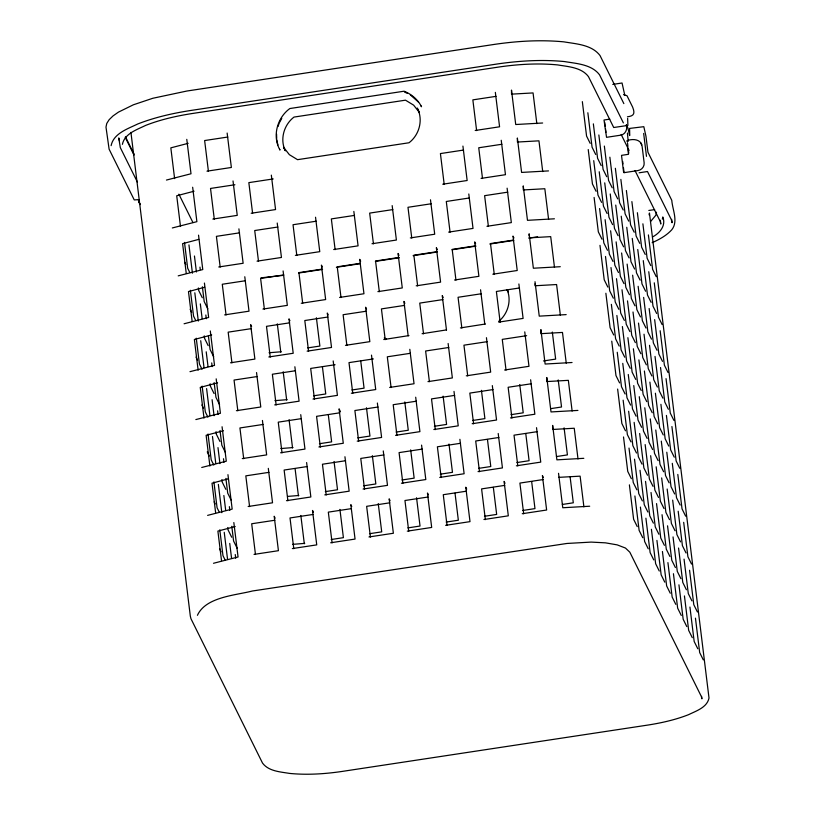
<?xml version="1.0" encoding="UTF-8"?>
<svg xmlns="http://www.w3.org/2000/svg" width="815" height="815" viewBox="0 0 815 815"><rect width="100%" height="100%" fill="white"/><g stroke="black" fill="none" stroke-linecap="round" stroke-linejoin="round"><path stroke-width="1.22" d="M111.125 145.641C113.57 133.375 127.772 128.862 137.684 124.002C154.381 117.462 171.955 113.448 189.64 110.646L497.527 63.947C519.675 60.748 542.189 59.403 564.5 61.563C576.551 63.611 591.537 64.283 599.555 74.827L623.383 122.892M122.403 144.357C124.542 133.609 136.991 129.646 145.681 125.388C160.412 119.622 175.908 116.097 191.505 113.631L498.668 67.044C518.177 64.222 538.012 63.01 557.664 64.915C568.259 66.718 581.452 67.299 588.461 76.62L613.715 127.507L627.896 125.429L627.642 118.358M197.424 615.315C205.777 596.947 235.117 595.429 252.385 591.007L566.934 543.462L591.14 542.097L605.453 542.841L617.159 544.868L625.462 548.047L629.832 552.203L701.328 696.458L701.909 698.842L701.613 696.387M649.076 214.824L649.453 213.021L709.009 698.027C707.135 707.461 696.204 710.935 688.583 714.663C675.584 719.767 661.892 722.854 648.129 725.024L341.597 771.51C324.401 774.016 306.909 775.106 289.58 773.415C280.268 771.836 268.644 771.316 262.522 763.085L190.954 618.697L190.323 616.12L130.93 132.376M656.503 212.216L655.871 215.201L650.716 221.395M662.351 219.092L662.799 216.963C666.252 225.592 659.824 233.059 652.652 236.9M278.058 126.498L279.117 123.31M279.647 122.311L281.776 118.338M627.428 133.049L628.192 141.382M498.8 321.273C507.898 313.918 511.82 300.419 507.022 289.58M652.143 242.676C659.325 239.518 666.405 235.627 671.764 229.799C678.498 221.385 672.477 209.822 671.784 200.337L647.956 152.242L645.959 136.237L643.819 126.682L629.587 128.424L629.73 135.565M166.443 180.054L191.005 173.768L186.778 139.345M172.332 227.956L196.884 221.67L192.656 187.246M178.21 275.857L202.772 269.571L198.544 235.148M184.088 323.769L208.65 317.473L204.422 283.049M189.976 371.671L214.528 365.385L210.301 330.951M195.855 419.572L220.417 413.287L216.189 378.853M201.733 467.474L226.295 461.188L222.067 426.754M207.621 515.375L232.173 509.09L227.945 474.656M213.499 563.277L238.062 556.991L233.834 522.558M188.153 143.328L170.834 147.861L174.614 178.607M194.031 191.23L176.712 195.773L180.492 226.509M198.758 239.376L182.601 243.675L186.228 273.178M204.636 287.277L188.479 291.576L192.106 321.079M211.676 334.934L194.367 339.478L198.137 370.214M217.564 382.846L200.246 387.38L204.015 418.115M223.442 430.748L206.124 435.281L209.903 466.017M228.169 478.894L212.012 483.183L215.629 512.696M235.209 526.551L217.89 531.085L221.517 560.598M627.438 116.8C633.398 116.005 635.486 114.192 632.634 107.101L626.98 95.701L623.506 94.611M227.803 137.032L204.636 140.547L208.416 171.282M496.019 96.353L472.853 99.868L476.622 130.604M612.768 84.403L622.049 82.998L624.83 95.457M206.99 171.17L231.368 167.472L227.141 133.049M475.196 130.492L499.575 126.794L495.347 92.37M609.814 119.133L604.007 120.019L606.554 137.328L620.49 135.209C625.258 134.638 627.825 129.279 626.317 124.929M234.903 184.75L210.525 188.448L214.294 219.184M273.219 178.933L248.84 182.631L252.609 213.377M463.582 150.062L440.416 153.577L444.195 184.322M501.897 144.255L478.731 147.77L482.511 178.505M139.202 199.594L134.251 199.93L109.108 149.186L105.991 127.099L106.755 123.473L109.118 119.724L113.04 115.913L118.46 112.113L133.365 104.799L152.833 98.269L186.849 91.035L494.929 44.316C517.729 41.025 540.916 39.64 563.888 41.86C576.307 43.979 591.741 44.662 600.013 55.522L623.852 103.607M212.868 219.072L237.246 215.374L233.019 180.95M251.183 213.265L275.562 209.567L271.334 175.133M442.759 184.21L467.148 180.512L462.92 146.079M481.074 178.393L505.463 174.695L501.235 140.272M627.652 147.566L628.487 154.3L621.519 155.359L623.506 171.517L624.066 172.658L638.002 170.549C641.66 170.06 644.634 166.474 644.135 162.755L642.149 146.588C641.436 139.039 632.379 138.387 626.827 140.822L627.397 141.963M239.569 232.835L216.403 236.35L220.182 267.086M277.884 227.018L254.718 230.533L258.498 261.279M316.2 221.211L293.033 224.726L296.813 255.462M354.515 215.405L331.348 218.909L335.128 249.655M392.83 209.587L369.664 213.102L373.443 243.848M431.145 203.781L407.979 207.295L411.758 238.031M469.46 197.964L446.294 201.478L450.074 232.224M507.776 192.157L484.619 195.671L488.389 226.407M639.123 172.8L647.487 171.527L671.305 219.592L672.08 222.739L671.662 219.378M218.746 266.974L243.135 263.276L238.907 228.852M257.061 261.167L281.45 257.469L277.222 223.035M295.376 255.36L319.765 251.662L315.537 217.228M333.692 249.543L358.08 245.845L353.853 211.421M372.007 243.736L396.396 240.038L392.168 205.604M410.332 237.919L434.711 234.221L430.483 199.797M448.647 232.112L473.026 228.414L468.798 193.98M486.963 226.295L511.341 222.607L507.113 188.173M245.447 280.737L222.281 284.252L226.061 314.987M283.763 274.93L260.606 278.435L264.376 309.18M322.078 269.113L298.922 272.628L302.691 303.363M360.393 263.306L337.237 266.821L341.006 297.556M398.708 257.489L375.552 261.004L379.321 291.75M437.023 251.682L413.867 255.197L417.637 285.933M475.349 245.865L452.182 249.38L455.952 280.126M513.664 240.058L490.498 243.573L494.267 274.309M283.569 275.327L261.055 277.834M298.657 273.035L322.557 269.408M336.391 267.31L360.281 263.693M375.379 261.401L399.269 257.774M413.103 255.676L437.003 252.049M452.091 249.767L475.991 246.14M489.825 244.042L513.715 240.415M528.813 238.133L537.615 236.798M224.634 314.875L249.013 311.177L244.785 276.754M262.95 309.068L287.328 305.37L283.1 270.937M301.265 303.262L325.643 299.563L321.416 265.13L322.363 267.025M339.58 297.444L363.959 293.746L359.731 259.323L360.678 261.218M377.895 291.638L402.274 287.94L398.046 253.506L398.993 255.411M416.21 285.821L440.589 282.122L436.361 247.699L437.309 249.594M454.526 280.014L478.904 276.316L474.676 241.882L475.624 243.787M492.841 274.207L517.219 270.509L512.992 236.075L513.939 237.97M251.336 328.639L228.169 332.153L231.939 362.889M289.651 322.832L266.485 326.336L270.254 357.082M327.966 317.015L304.8 320.529L308.569 351.275M366.281 311.208L343.115 314.722L346.884 345.458M404.597 305.391L381.43 308.905L385.21 339.651M442.912 299.584L419.745 303.099L423.525 333.834M481.227 293.777L458.061 297.281L461.84 328.027M519.542 287.96L496.376 291.475L500.155 322.22M307.683 347.903L319.877 346.059L316.403 317.779M230.513 362.777L254.891 359.079L250.663 324.655L251.611 326.55M268.828 356.97L293.206 353.272L288.979 318.838L289.926 320.743M307.143 351.163L331.522 347.465L327.294 313.031L328.241 314.936M345.458 345.346L369.837 341.648L365.619 307.224L366.556 309.119M383.773 339.539L408.967 335.597M422.089 333.722L446.538 329.902M460.404 327.915L485.363 324.013M498.719 322.108L523.108 318.41L518.88 283.977M257.214 376.54L234.048 380.055L237.827 410.791M295.529 370.733L272.363 374.238L276.142 404.984M335.067 364.733L310.678 368.431L314.458 399.177M373.382 358.926L348.993 362.624L352.773 393.36M410.475 353.292L387.308 356.807L391.088 387.553M448.79 347.485L425.624 351L429.403 381.736M487.105 341.679L463.939 345.183L467.718 375.929M526.643 335.678L502.264 339.376L506.034 370.122M313.561 395.805L325.755 393.961L322.434 366.913M351.876 389.998L364.071 388.154L360.75 361.096M543.462 360.943L555.647 359.099L552.326 332.041M236.391 410.689L260.78 406.991L256.552 372.557M274.706 404.872L299.095 401.174L294.867 366.75M313.021 399.065L337.41 395.367L333.182 360.933M351.336 393.248L375.725 389.55L371.497 355.126M389.652 387.441L414.04 383.743L409.813 349.309M427.977 381.634L452.356 377.936L448.128 343.502M466.292 375.817L490.671 372.119L486.443 337.695M504.607 370.01L528.986 366.312L524.758 331.878M263.092 424.442L239.926 427.957L243.705 458.692M301.407 418.635L278.251 422.15L282.021 452.885M339.723 412.818L316.566 416.333L320.336 447.078M378.038 407.011L354.882 410.526L358.651 441.261M416.353 401.204L393.197 404.709L396.966 435.454M454.678 395.387L431.512 398.902L435.281 429.637M492.994 389.58L469.827 393.095L473.596 423.831M531.309 383.763L508.142 387.278L511.912 418.024M319.449 443.717L331.634 441.862L328.313 414.815M357.765 437.899L369.959 436.056L366.485 407.775M396.08 432.093L408.274 430.238L404.8 401.958M434.395 426.276L446.589 424.432L443.115 396.151M472.71 420.469L484.905 418.615L481.431 390.334M511.025 414.662L523.22 412.808L519.746 384.527M550.563 408.661L561.535 407.001L558.214 379.943M242.279 458.59L266.658 454.892L262.43 420.459M280.594 452.773L304.973 449.075L300.745 414.652M318.91 446.966L343.288 443.268L339.06 408.835L340.476 411.687M357.225 441.149L381.603 437.451L377.376 403.028M395.54 435.342L419.919 431.644L415.691 397.211M433.855 429.536L458.234 425.838L454.006 391.404M472.17 423.719L496.549 420.02L492.321 385.597M510.485 417.912L534.864 414.214L530.636 379.78M268.981 472.343L245.814 475.858L249.584 506.604M307.296 466.537L284.129 470.051L287.899 500.787M345.611 460.72L322.445 464.234L326.214 494.98M383.926 454.913L360.76 458.427L364.529 489.163M422.241 449.106L399.075 452.61L402.855 483.356M460.557 443.289L437.39 446.803L441.17 477.549M498.872 437.482L475.705 440.997L479.485 471.732M537.187 431.665L514.02 435.179L517.8 465.925M325.328 491.618L337.522 489.764L334.048 461.484M363.643 485.801L375.837 483.957L372.363 455.677M401.958 479.994L414.152 478.14L410.679 449.86M440.273 474.177L452.468 472.333L448.994 444.053M478.588 468.37L490.783 466.526L487.462 439.468M516.904 462.563L529.098 460.709L525.777 433.662M556.441 456.563L567.413 454.902L564.092 427.844M248.157 506.492L272.536 502.794L268.308 468.36M286.473 500.675L310.851 496.977L306.623 462.553M324.788 494.868L349.166 491.17L344.939 456.736M363.103 489.051L387.492 485.353L383.264 450.929M401.418 483.244L425.807 479.546L421.579 445.112M439.733 477.437L464.122 473.739L459.894 439.305M478.048 471.62L502.437 467.922L498.21 433.498M516.364 465.813L540.752 462.115L536.525 427.681M274.859 520.245L251.692 523.76L255.472 554.506M313.174 514.438L290.008 517.953L293.787 548.689M351.489 508.621L328.323 512.136L332.102 542.882M389.804 502.814L366.638 506.329L370.418 537.065M428.12 497.007L404.953 500.512L408.733 531.258M466.435 491.19L443.268 494.705L447.048 525.451M504.75 485.383L481.594 488.898L485.363 519.634M543.065 479.566L519.909 483.081L523.678 513.827M331.206 539.52L343.4 537.666L339.926 509.385M369.531 533.703L381.715 531.859L378.241 503.578M407.846 527.896L420.031 526.042L416.557 497.761M446.162 522.079L458.346 520.235L455.025 493.187M484.477 516.272L496.661 514.428L493.34 487.37M522.792 510.465L534.976 508.611L531.655 481.563M562.319 504.465L573.302 502.804L570.123 476.979M254.036 554.394L278.424 550.695L274.197 516.262L275.134 518.167M292.351 548.577L316.74 544.878L312.512 510.455L313.449 512.35M330.666 542.77L355.055 539.072L350.827 504.638L351.764 506.543M368.981 536.963L393.37 533.265L389.142 498.831L390.079 500.726M407.306 531.146L431.685 527.448L427.457 493.024L428.395 494.919M445.622 525.339L470 521.641L465.773 487.207L466.71 489.112M483.937 519.522L508.315 515.824L504.088 481.4L505.025 483.295M522.252 513.715L546.631 510.017L542.403 475.583L543.35 477.488M648.822 210.453L654.649 209.618M529.18 237.858L550.706 236.635L554.485 267.381M281.185 351.774L269.042 352.742M287.074 399.676L274.92 400.644M292.952 447.578L280.798 448.545M552.713 429.464L574.239 428.242L578.008 458.988M298.83 495.489L287.889 496.386M558.591 477.366L580.117 476.154L583.897 506.889M304.718 543.391L292.565 544.359M542.637 123.004L515.722 124.522L511.494 90.098L511.535 94.143L533.061 92.93L536.841 123.666M548.526 170.905L521.6 172.423L517.372 138L517.423 142.044L538.949 140.832L542.719 171.578M554.404 218.807L527.478 220.325L523.25 185.901L523.301 189.946L544.827 188.734L548.607 219.48M560.282 266.709L533.367 268.227L529.139 233.803L529.159 235.83M566.17 314.61L539.245 316.139L535.017 281.705M572.048 362.512L545.123 364.04L540.895 329.606L540.946 333.661L562.472 332.439L566.252 363.184M577.927 410.414L551.011 411.942L546.784 377.508L546.834 381.563L568.35 380.34L572.13 411.086M583.815 458.315L556.889 459.843L552.662 425.41L552.702 428.446M589.693 506.227L562.768 507.745L558.54 473.311M404.464 91.973L407.398 93.419M384.262 337.95L386.422 339.02M410.342 94.876L418.543 102.16M139.426 203.088L140.312 204.606M507.083 289.957L508.366 291.953L507.236 289.671M640.743 142.951L641.14 143.746M641.303 144.092L641.7 144.876M138.407 200.235L139.253 202.731M626.419 124.797L627.988 128.23L629.516 135.096M621.152 134.444L629.048 150.378M635.017 170.559L660.109 221.181L660.802 224.023L660.344 220.254M590.192 143.379L586.566 136.074L582.338 101.641M595.694 154.483L592.067 147.179L587.849 112.755M601.195 165.598L597.578 158.283L593.351 123.86M606.706 176.702L603.08 169.398L598.852 134.964M612.208 187.807L608.581 180.502L604.353 146.068M617.709 198.911L614.092 191.607L609.865 157.173M623.22 210.025L619.594 202.711L615.366 168.287M628.722 221.13L625.095 213.825L620.867 179.392M634.223 232.234L630.606 224.93L626.378 190.496M639.734 243.339L636.107 236.034L631.88 201.6M645.236 254.443L641.609 247.139L637.381 212.715M650.737 265.558L647.12 258.243L642.892 223.819M656.248 276.662L652.621 269.358L648.394 234.924M596.071 191.28L592.444 183.976L588.226 149.542M601.572 202.385L597.955 195.08L593.727 160.657M607.083 213.499L603.457 206.185L599.229 171.761M612.585 224.604L608.958 217.299L604.73 182.866M618.086 235.708L614.469 228.404L610.241 193.97M623.597 246.813L619.971 239.508L615.743 205.085M629.099 257.927L625.472 250.613L621.244 216.189M634.6 269.031L630.983 261.727L626.755 227.293M640.111 280.136L636.484 272.831L632.257 238.398M645.612 291.24L641.986 283.936L637.758 249.502M651.114 302.355L647.497 295.04L643.269 260.617M656.625 313.459L652.998 306.145L648.771 271.721M662.126 324.564L658.5 317.259L654.272 282.825M601.949 239.182L598.332 231.878L594.104 197.444M607.46 250.297L603.834 242.982L599.606 208.559M612.962 261.401L609.335 254.097L605.117 219.663M618.463 272.505L614.846 265.201L610.618 230.767M623.974 283.61L620.347 276.305L616.12 241.872M629.475 294.714L625.849 287.41L621.621 252.986M634.977 305.829L631.36 298.514L627.132 264.091M640.488 316.933L636.861 309.629L632.634 275.195M645.989 328.038L642.363 320.733L638.135 286.299M651.491 339.142L647.874 331.837L643.646 297.404M657.002 350.256L653.375 342.942L649.148 308.518M662.503 361.361L658.877 354.056L654.649 319.623M668.005 372.465L664.388 365.161L660.16 330.727M607.837 287.084L604.21 279.779L599.983 245.356M613.338 298.198L609.712 290.884L605.494 256.46M618.84 309.303L615.223 301.998L610.995 267.565M624.351 320.407L620.724 313.103L616.497 278.669M629.852 331.511L626.226 324.207L622.008 289.773M635.354 342.626L631.737 335.311L627.509 300.888M640.865 353.73L637.238 346.416L633.011 311.992M646.366 364.835L642.74 357.53L638.512 323.097M651.868 375.939L648.251 368.635L644.023 334.201M657.379 387.044L653.752 379.739L649.524 345.315M662.88 398.158L659.254 390.843L655.026 356.42M668.382 409.262L664.765 401.958L660.537 367.524M673.893 420.367L670.266 413.062L666.038 378.629M613.715 334.985L610.099 327.681L605.871 293.257M619.217 346.1L615.6 338.785L611.372 304.362M624.728 357.204L621.101 349.9L616.874 315.466M630.229 368.309L626.603 361.004L622.385 326.571M635.731 379.413L632.114 372.109L627.886 337.675M641.242 390.528L637.615 383.213L633.387 348.789M646.743 401.632L643.116 394.328L638.889 359.894M652.245 412.736L648.628 405.432L644.4 370.998M657.756 423.841L654.129 416.536L649.901 382.103M663.257 434.945L659.63 427.641L655.403 393.217M668.758 446.06L665.142 438.745L660.914 404.322M674.27 457.164L670.643 449.86L666.415 415.426M679.771 468.268L676.144 460.964L671.917 426.53M619.594 382.897L615.977 375.583L611.749 341.159M625.105 394.002L621.478 386.687L617.25 352.263M630.606 405.106L626.99 397.802L622.762 363.368M636.107 416.21L632.491 408.906L628.263 374.472M641.619 427.315L637.992 420.01L633.764 385.587M647.12 438.429L643.493 431.115L639.276 396.691M652.621 449.534L649.005 442.229L644.777 407.795M658.133 460.638L654.506 453.334L650.278 418.9M663.634 471.742L660.007 464.438L655.78 430.004M669.135 482.857L665.519 475.542L661.291 441.119M674.647 493.961L671.02 486.657L666.792 452.223M680.148 505.066L676.521 497.761L672.293 463.328M685.649 516.17L682.033 508.866L677.805 474.432M625.482 430.799L621.855 423.484L617.627 389.061M630.983 441.903L627.367 434.599L623.139 400.165M636.484 453.008L632.868 445.703L628.64 411.269M641.996 464.112L638.369 456.808L634.141 422.374M647.497 475.216L643.87 467.912L639.653 433.488M652.998 486.331L649.382 479.016L645.154 444.593M658.51 497.435L654.883 490.131L650.655 455.697M664.011 508.54L660.384 501.235L656.167 466.801M669.512 519.644L665.896 512.34L661.668 477.916M675.024 530.759L671.397 523.444L667.169 489.02M680.525 541.863L676.898 534.559L672.67 500.125M686.026 552.967L682.41 545.663L678.182 511.229M691.538 564.072L687.911 556.767L683.683 522.334M631.36 478.7L627.744 471.386L623.516 436.962M636.861 489.805L633.245 482.5L629.017 448.067M642.373 500.909L638.746 493.605L634.518 459.171M647.874 512.014L644.258 504.709L640.03 470.275M653.375 523.128L649.759 515.813L645.531 481.39M658.887 534.232L655.26 526.928L651.032 492.494M664.388 545.337L660.761 538.032L656.544 503.599M669.889 556.441L666.273 549.137L662.045 514.703M675.401 567.546L671.774 560.241L667.546 525.818M680.902 578.66L677.275 571.346L673.047 536.922M686.403 589.765L682.787 582.46L678.559 548.026M691.915 600.869L688.288 593.565L684.06 559.131M697.416 611.973L693.789 604.669L689.561 570.245M637.238 526.602L633.622 519.287L629.394 484.864M642.75 537.706L639.123 530.402L634.895 495.968M648.251 548.811L644.634 541.506L640.407 507.073M653.752 559.915L650.136 552.611L645.908 518.187M659.264 571.03L655.637 563.715L651.409 529.292M664.765 582.134L661.148 574.83L656.921 540.396M670.266 593.239L666.65 585.934L662.422 551.5M675.778 604.343L672.151 597.038L667.923 562.605M681.279 615.457L677.652 608.143L673.434 573.719M686.78 626.562L683.164 619.257L678.936 584.824M692.292 637.666L688.665 630.362L684.437 595.928M697.793 648.771L694.166 641.466L689.938 607.032M703.294 659.875L699.678 652.57L695.45 618.147M421.141 106.001L421.518 106.755C417.922 99.552 411.524 94.153 404.087 91.209L289.845 108.538C277.171 117.727 272.088 136.166 279.983 150.042L279.606 149.288M443.187 297.495L442.25 295.601L446.477 330.024M404.872 303.312L403.934 301.407L408.162 335.841M285.23 150.653L283.528 147.24L289.376 154.687L297.536 159.669L409.008 142.768C419.389 134.933 423.454 119.683 417.229 108.049L419.481 112.602L413.643 105.155L405.473 100.174L294.011 117.075C284.017 124.654 279.677 139.253 285.332 150.704M178.882 194.184L192.951 222.566M125.541 136.951L133.996 154.025M125.204 137.256L134.047 155.105M184.75 262.328L185.789 264.417M189.742 272.393L187.674 268.216L184.496 242.401M202.303 297.74L198.677 290.435L198.381 287.97M207.805 308.844L204.188 301.54L202.375 286.788M137.45 182.193L120.304 147.596L118.756 137.939L119.469 140.863M138.856 201.947L139.813 203.872M190.119 309.191L191.668 312.318M195.62 320.295L193.552 316.118L190.384 290.303M208.182 345.642L204.565 338.337L204.259 335.872M213.683 356.746L210.066 349.441L208.406 335.912M195.997 357.092L197.556 360.22M202.018 369.246L199.43 364.02L196.262 338.205M214.06 393.543L210.443 386.239L210.138 383.784M219.571 404.647L215.944 397.343L214.141 382.592M201.886 404.994L203.434 408.132M207.907 417.148L205.319 411.932L202.14 386.106M219.948 441.445L216.321 434.14L216.026 431.685M225.449 452.549L221.833 445.245L220.019 430.493M207.244 451.856L209.312 456.033M213.785 465.049L211.197 459.833L208.029 434.008M225.826 489.346L222.21 482.042L221.904 479.587M231.338 500.461L227.711 493.146L225.898 478.395M214.162 501.846L215.201 503.935M219.154 511.912L217.075 507.735L213.907 481.91M231.715 537.248L228.088 529.944L227.782 527.488M237.216 548.363L233.589 541.048L231.786 526.296M219.53 548.699L221.079 551.837M225.032 559.813L222.964 555.636L219.795 529.811M276.733 139.63L277.895 144.988M643.667 133.456L646.478 156.358M627.53 143.083L627.947 146.456M628.355 149.828L628.773 153.189M622.691 161.472L622.996 163.958M623.455 167.686L624.066 172.658M604.72 122.403L605.178 126.131M605.484 128.617L605.942 132.346M560.363 315.283L556.594 284.537L535.068 285.759L535.037 283.732M480.565 289.783L484.793 324.217M277.314 323.861L280.778 352.141M283.192 371.762L286.666 400.043M289.07 419.664L292.544 447.944M295.101 468.798L298.422 495.846M300.837 515.467L304.311 543.748M199.96 267.106L200.256 269.571M205.838 315.008L206.287 318.706M211.717 362.92L212.175 366.607M217.605 410.821L218.053 414.509M223.483 458.723L223.942 462.411M229.361 506.624L229.82 510.312M235.25 554.526L235.698 558.214M194.449 256.002L196.415 271.986M200.337 303.903L202.151 318.665M206.215 351.805L208.029 366.567M212.094 399.707L214.06 415.691M217.982 447.608L219.938 463.603M223.86 495.51L225.674 510.272M229.738 543.422L231.552 558.173M188.948 244.897L192.422 273.178M194.826 292.799L198.3 321.079M200.714 340.701L204.035 367.748M206.592 388.602L209.913 415.66M212.471 436.504L215.792 463.562M218.359 484.405L221.833 512.686M224.237 532.307L227.558 559.365M276.56 134.118L276.703 138.53"/></g></svg>
